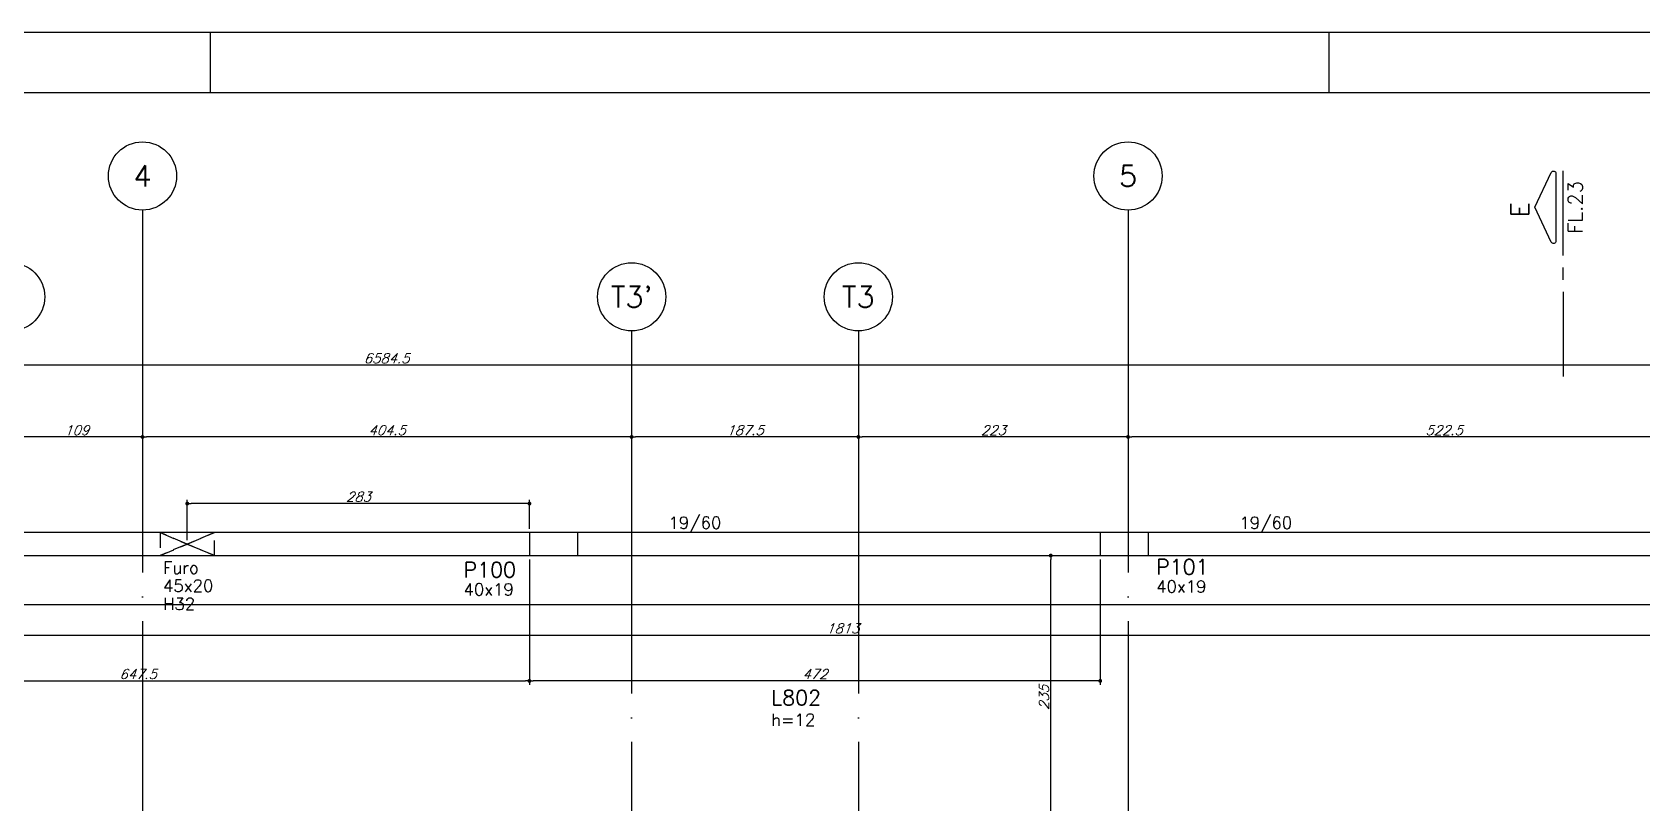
# Model space of a CAD drawing. Extents: x -5173 to 5397, y -2411 to 2089.
# Drawn here: x -301 to 1030, y 1451 to 2089 of the extents above; entities that cross this region are included whole.
import ezdxf
from ezdxf.enums import TextEntityAlignment as Align

# ---------------------------------------------------------------- set-up
doc = ezdxf.new("R2010")
doc.units = 0
doc.header["$LTSCALE"] = 50
doc.header["$MEASUREMENT"] = 0
doc.linetypes.add('EIXO', pattern=[6.8, 6, -0.4, 0, -0.4])
doc.linetypes.add('HIDDEN', pattern=[0.375, 0.25, -0.125])
doc.layers.get('0').update_dxf_attribs({"linetype": 'CONTINUOUS'})
doc.layers.get('DEFPOINTS').update_dxf_attribs({"linetype": 'CONTINUOUS'})
for name, color, linetype in [('F-CORTE-INDICAÇÃO', 4, 'CONTINUOUS'), ('F-COTAS', 106, 'CONTINUOUS'), ('F-COTAS-FUROS-VIGA', 50, 'CONTINUOUS'), ('F-EIXO', 12, 'EIXO'), ('F-FURO-PAREDE', 2, 'HIDDEN'), ('F-FURO-PAREDE-TEXTOS', 2, 'CONTINUOUS'), ('F-LAJES-DIM', 2, 'CONTINUOUS'), ('F-LAJES-NOME', 4, 'CONTINUOUS'), ('F-MARGEM', 1, 'CONTINUOUS'), ('F-PILARES-DIM', 172, 'CONTINUOUS'), ('F-PILARES-M', 170, 'CONTINUOUS'), ('F-PILARES-NOME', 170, 'CONTINUOUS'), ('F-TEXTO', 6, 'CONTINUOUS'), ('F-VIGAS', 3, 'CONTINUOUS'), ('F-VIGAS-DIM', 2, 'CONTINUOUS')]:
    doc.layers.add(name, color=color, linetype=linetype)
doc.styles.add('CP-TEXT-INCL', font='simplex.shx', dxfattribs={"oblique": 20})
doc.styles.add('MCP', font='simplex.shx')
doc.styles.add('ROMANS', font='simplex.shx')
doc.dimstyles.new('CP-COTAS-50', dxfattribs={"dimscale": 0.64, "dimtxt": 12.5, "dimasz": 5, "dimexe": 5, "dimexo": 5, "dimgap": 2.5, "dimtad": 1, "dimdec": 1, "dimdsep": 46, "dimtxsty": 'CP-TEXT-INCL', "dimblk1": 'DOT', "dimblk2": 'DOT', "dimsah": 1, "dimcen": 9, "dimclrd": 256, "dimclre": 256, "dimclrt": 256, "dimadec": 0, "dimazin": 0, "dimtfac": 1, "dimtdec": 1, "dimtmove": 2, "dimatfit": 3, "dimldrblk": 'DOT', "dimfxl": 0, "dimtolj": 1, "dimarcsym": 0})

# ---------------------------------------------------------------- blocks, each defined once
blk = doc.blocks.new('_DOT')
at = {"color": 0, "linetype": 'ByBlock'}
blk.add_line((-0.5, 0), (-1, 0), dxfattribs=at)
at = {"color": 0, "linetype": 'ByBlock', "const_width": 0.5}
blk.add_lwpolyline([(-0.25, 0, 1), (0.25, 0, 1)], format="xyb", close=True, dxfattribs=at)
blk = doc.blocks.new('*D46')
at = {"layer": 'DEFPOINTS', "color": 0, "linetype": 'Continuous', "transparency": 16777216}
for p in [(541.6, 1655.5), (541.6, 1655.5), (541.6, 1420.5)]:
    blk.add_point(p, dxfattribs=at)
at = {"layer": 'F-COTAS', "linetype": 'Continuous', "lineweight": -2, "transparency": 16777216}
blk.add_line((541.6, 1423.7), (541.6, 1652.3), dxfattribs=at)
at = {"layer": 'F-COTAS', "linetype": 'Continuous', "lineweight": -2, "transparency": 16777216, "xscale": 3.2, "yscale": 3.2, "zscale": 3.2}
for p, rotation in [((541.6, 1655.5), 90), ((541.6, 1420.5), 270)]:
    blk.add_blockref('_DOT', p, dxfattribs=dict(at, rotation=rotation))
at = {"layer": 'F-COTAS', "linetype": 'Continuous', "transparency": 16777216, "insert": (536, 1538), "char_height": 8, "attachment_point": 5, "rotation": 90, "style": 'CP-TEXT-INCL'}
blk.add_mtext('\\A1;235', dxfattribs=at)
blk = doc.blocks.new('*D84')
at = {"layer": 'DEFPOINTS', "color": 0, "linetype": 'Continuous', "transparency": 16777216}
for p in [(-537, 1589.6), (1276, 1589.6), (1276, 1589.6)]:
    blk.add_point(p, dxfattribs=at)
at = {"layer": 'F-COTAS', "linetype": 'Continuous', "lineweight": -2, "transparency": 16777216}
blk.add_line((-533.8, 1589.6), (1272.8, 1589.6), dxfattribs=at)
at = {"layer": 'F-COTAS', "linetype": 'Continuous', "lineweight": -2, "transparency": 16777216, "xscale": 3.2, "yscale": 3.2, "zscale": 3.2, "rotation": 180}
blk.add_blockref('_DOT', (-537, 1589.6), dxfattribs=at)
at = {"layer": 'F-COTAS', "linetype": 'Continuous', "lineweight": -2, "transparency": 16777216, "xscale": 3.2, "yscale": 3.2, "zscale": 3.2}
blk.add_blockref('_DOT', (1276, 1589.6), dxfattribs=at)
at = {"layer": 'F-COTAS', "linetype": 'Continuous', "transparency": 16777216, "insert": (369.5, 1595.2), "char_height": 8, "attachment_point": 5, "style": 'CP-TEXT-INCL'}
blk.add_mtext('\\A1;1813', dxfattribs=at)
blk = doc.blocks.new('*U199')
at = {"layer": 'F-EIXO'}
blk.add_line((0, 0), (0, -3027.9), dxfattribs=at)
at = {"layer": 'F-EIXO', "color": 2, "linetype": 'Continuous'}
blk.add_circle((0, 28.2), 28.2, dxfattribs=at)
at = {"layer": 'F-TEXTO', "style": 'ROMANS'}
blk.add_attdef('EIXO', text='', height=17.5, rotation=360, dxfattribs=at).set_placement((0, 28.2), align=Align.MIDDLE_CENTER)
blk = doc.blocks.new('*U201')
at = {"layer": 'F-EIXO'}
blk.add_line((0, 0), (0, -3127.9), dxfattribs=at)
at = {"layer": 'F-EIXO', "color": 2, "linetype": 'Continuous'}
blk.add_circle((0, 28.2), 28.2, dxfattribs=at)
at = {"layer": 'F-TEXTO', "style": 'ROMANS'}
blk.add_attdef('EIXO', text='', height=17.5, rotation=360, dxfattribs=at).set_placement((0, 28.2), align=Align.MIDDLE_CENTER)
blk = doc.blocks.new('*U188')
at = {"layer": 'F-EIXO'}
blk.add_line((0, 0), (0, -3027.9), dxfattribs=at)
at = {"layer": 'F-EIXO', "color": 2, "linetype": 'Continuous'}
blk.add_circle((0, 28.2), 28.2, dxfattribs=at)
at = {"layer": 'F-TEXTO', "style": 'ROMANS'}
blk.add_attdef('EIXO', text='', height=17.5, rotation=360, dxfattribs=at).set_placement((0, 28.2), align=Align.MIDDLE_CENTER)
blk = doc.blocks.new('*U189')
at = {"layer": 'F-EIXO', "color": 2, "linetype": 'Continuous'}
blk.add_circle((0, 28.2), 28.2, dxfattribs=at)
at = {"layer": 'F-TEXTO', "style": 'ROMANS'}
blk.add_attdef('EIXO', text='', height=17.5, rotation=360, dxfattribs=at).set_placement((0, 28.2), align=Align.MIDDLE_CENTER)
blk = doc.blocks.new('*U190')
at = {"layer": 'F-EIXO'}
blk.add_line((0, 0), (0, -3127.9), dxfattribs=at)
at = {"layer": 'F-EIXO', "color": 2, "linetype": 'Continuous'}
blk.add_circle((0, 28.2), 28.2, dxfattribs=at)
at = {"layer": 'F-TEXTO', "style": 'ROMANS'}
blk.add_attdef('EIXO', text='', height=17.5, rotation=360, dxfattribs=at).set_placement((0, 28.2), align=Align.MIDDLE_CENTER)
blk = doc.blocks.new('*U204')
at = {"layer": 'F-EIXO'}
blk.add_line((0, 0), (7197, 0), dxfattribs=at)
at = {"layer": 'F-TEXTO', "style": 'ROMANS'}
blk.add_attdef('EIXO', text='', height=17.5, dxfattribs=at).set_placement((-28.2072, 0), align=Align.MIDDLE_CENTER)
blk = doc.blocks.new('A0-5L_900')
at = {"layer": 'F-MARGEM', "color": 2}
for p, q in [((100.4, 90), (100.4, 89)), ((118.9, 90), (118.9, 89))]:
    blk.add_line(p, q, dxfattribs=at)
blk.add_lwpolyline([(0, 0), (0, 90), (211.4, 90), (211.4, 0)], close=True, dxfattribs=at)
at = {"layer": 'F-MARGEM', "color": 7}
blk.add_lwpolyline([(2.5, 89), (210.4, 89), (210.4, 1), (2.5, 1)], close=True, dxfattribs=at)
blk = doc.blocks.new('*U217')
at = {"layer": 'F-CORTE-INDICAÇÃO'}
for p, q in [((70, 0), (0, 0)), ((80, 0), (90, 0)), ((100, 0), (170, 0))]:
    blk.add_line(p, q, dxfattribs=at)
blk.add_lwpolyline([(112, 6, -0.802585), (111.2, 9.8), (140, 23.3), (168.8, 9.8, -0.802585), (168, 6)], format="xyb", close=True, dxfattribs=at)
at = {"layer": 'F-CORTE-INDICAÇÃO', "style": 'ROMANS'}
blk.add_attdef('CORTE', text='', height=15, dxfattribs=at).set_placement((140, 35.8), align=Align.MIDDLE_CENTER)
at = {"layer": 'F-CORTE-INDICAÇÃO', "color": 2, "style": 'ROMANS'}
blk.add_attdef('FOLHA', text='', height=12, dxfattribs=at).set_placement((79.3, -10), align=Align.MIDDLE_CENTER)
blk = doc.blocks.new('*D294')
at = {"layer": 'DEFPOINTS', "color": 0, "linetype": 'Continuous', "transparency": 16777216}
for p in [(-3300, 1813.1), (-3300, 1709.1), (3284.5, 1699.5)]:
    blk.add_point(p, dxfattribs=at)
at = {"layer": 'F-COTAS', "linetype": 'Continuous', "lineweight": -2, "transparency": 16777216}
for p, q in [((-3300, 1712.3), (-3300, 1816.3)), ((3281.3, 1813.1), (-3296.8, 1813.1)), ((3284.5, 1702.7), (3284.5, 1816.3))]:
    blk.add_line(p, q, dxfattribs=at)
at = {"layer": 'F-COTAS', "linetype": 'Continuous', "lineweight": -2, "transparency": 16777216, "xscale": 3.2, "yscale": 3.2, "zscale": 3.2, "rotation": 180}
blk.add_blockref('_DOT', (-3300, 1813.1), dxfattribs=at)
at = {"layer": 'F-COTAS', "linetype": 'Continuous', "lineweight": -2, "transparency": 16777216, "xscale": 3.2, "yscale": 3.2, "zscale": 3.2}
blk.add_blockref('_DOT', (3284.5, 1813.1), dxfattribs=at)
at = {"layer": 'F-COTAS', "linetype": 'Continuous', "transparency": 16777216, "insert": (-7.7, 1818.7), "char_height": 8, "attachment_point": 5, "style": 'CP-TEXT-INCL'}
blk.add_mtext('\\A1;6584.5', dxfattribs=at)
blk = doc.blocks.new('*D304')
at = {"layer": 'DEFPOINTS', "color": 0, "linetype": 'Continuous', "transparency": 16777216}
for p in [(605.5, 1760.4), (1128, 1760.4), (605.5, 1753.6)]:
    blk.add_point(p, dxfattribs=at)
at = {"layer": 'F-COTAS', "linetype": 'Continuous', "lineweight": -2, "transparency": 16777216}
for p, q in [((605.5, 1757.2), (605.5, 1750.4)), ((1128, 1757.2), (1128, 1750.4)), ((1124.8, 1753.6), (608.7, 1753.6))]:
    blk.add_line(p, q, dxfattribs=at)
at = {"layer": 'F-COTAS', "linetype": 'Continuous', "lineweight": -2, "transparency": 16777216, "xscale": 3.2, "yscale": 3.2, "zscale": 3.2, "rotation": 180}
blk.add_blockref('_DOT', (605.5, 1753.6), dxfattribs=at)
at = {"layer": 'F-COTAS', "linetype": 'Continuous', "lineweight": -2, "transparency": 16777216, "xscale": 3.2, "yscale": 3.2, "zscale": 3.2}
blk.add_blockref('_DOT', (1128, 1753.6), dxfattribs=at)
at = {"layer": 'F-COTAS', "linetype": 'Continuous', "transparency": 16777216, "insert": (866.8, 1759.2), "char_height": 8, "attachment_point": 5, "style": 'CP-TEXT-INCL'}
blk.add_mtext('\\A1;522.5', dxfattribs=at)
blk = doc.blocks.new('*D305')
at = {"layer": 'DEFPOINTS', "color": 0, "linetype": 'Continuous', "transparency": 16777216}
for p in [(382.5, 1760.4), (605.5, 1760.4), (382.5, 1753.6)]:
    blk.add_point(p, dxfattribs=at)
at = {"layer": 'F-COTAS', "linetype": 'Continuous', "lineweight": -2, "transparency": 16777216}
for p, q in [((382.5, 1757.2), (382.5, 1750.4)), ((605.5, 1757.2), (605.5, 1750.4)), ((602.3, 1753.6), (385.7, 1753.6))]:
    blk.add_line(p, q, dxfattribs=at)
at = {"layer": 'F-COTAS', "linetype": 'Continuous', "lineweight": -2, "transparency": 16777216, "xscale": 3.2, "yscale": 3.2, "zscale": 3.2, "rotation": 180}
blk.add_blockref('_DOT', (382.5, 1753.6), dxfattribs=at)
at = {"layer": 'F-COTAS', "linetype": 'Continuous', "lineweight": -2, "transparency": 16777216, "xscale": 3.2, "yscale": 3.2, "zscale": 3.2}
blk.add_blockref('_DOT', (605.5, 1753.6), dxfattribs=at)
at = {"layer": 'F-COTAS', "linetype": 'Continuous', "transparency": 16777216, "insert": (494, 1759.2), "char_height": 8, "attachment_point": 5, "style": 'CP-TEXT-INCL'}
blk.add_mtext('\\A1;223', dxfattribs=at)
blk = doc.blocks.new('*D306')
at = {"layer": 'DEFPOINTS', "color": 0, "linetype": 'Continuous', "transparency": 16777216}
for p in [(195, 1760.4), (382.5, 1760.4), (195, 1753.6)]:
    blk.add_point(p, dxfattribs=at)
at = {"layer": 'F-COTAS', "linetype": 'Continuous', "lineweight": -2, "transparency": 16777216}
for p, q in [((195, 1757.2), (195, 1750.4)), ((382.5, 1757.2), (382.5, 1750.4)), ((379.3, 1753.6), (198.2, 1753.6))]:
    blk.add_line(p, q, dxfattribs=at)
at = {"layer": 'F-COTAS', "linetype": 'Continuous', "lineweight": -2, "transparency": 16777216, "xscale": 3.2, "yscale": 3.2, "zscale": 3.2, "rotation": 180}
blk.add_blockref('_DOT', (195, 1753.6), dxfattribs=at)
at = {"layer": 'F-COTAS', "linetype": 'Continuous', "lineweight": -2, "transparency": 16777216, "xscale": 3.2, "yscale": 3.2, "zscale": 3.2}
blk.add_blockref('_DOT', (382.5, 1753.6), dxfattribs=at)
at = {"layer": 'F-COTAS', "linetype": 'Continuous', "transparency": 16777216, "insert": (288.7, 1759.2), "char_height": 8, "attachment_point": 5, "style": 'CP-TEXT-INCL'}
blk.add_mtext('\\A1;187.5', dxfattribs=at)
blk = doc.blocks.new('*D307')
at = {"layer": 'DEFPOINTS', "color": 0, "linetype": 'Continuous', "transparency": 16777216}
for p in [(-209.5, 1760.4), (195, 1760.4), (-209.5, 1753.6)]:
    blk.add_point(p, dxfattribs=at)
at = {"layer": 'F-COTAS', "linetype": 'Continuous', "lineweight": -2, "transparency": 16777216}
for p, q in [((-209.5, 1757.2), (-209.5, 1750.4)), ((195, 1757.2), (195, 1750.4)), ((191.8, 1753.6), (-206.3, 1753.6))]:
    blk.add_line(p, q, dxfattribs=at)
at = {"layer": 'F-COTAS', "linetype": 'Continuous', "lineweight": -2, "transparency": 16777216, "xscale": 3.2, "yscale": 3.2, "zscale": 3.2, "rotation": 180}
blk.add_blockref('_DOT', (-209.5, 1753.6), dxfattribs=at)
at = {"layer": 'F-COTAS', "linetype": 'Continuous', "lineweight": -2, "transparency": 16777216, "xscale": 3.2, "yscale": 3.2, "zscale": 3.2}
blk.add_blockref('_DOT', (195, 1753.6), dxfattribs=at)
at = {"layer": 'F-COTAS', "linetype": 'Continuous', "transparency": 16777216, "insert": (-7.3, 1759.2), "char_height": 8, "attachment_point": 5, "style": 'CP-TEXT-INCL'}
blk.add_mtext('\\A1;404.5', dxfattribs=at)
blk = doc.blocks.new('*D308')
at = {"layer": 'DEFPOINTS', "color": 0, "linetype": 'Continuous', "transparency": 16777216}
for p in [(-318.5, 1760.4), (-209.5, 1760.4), (-318.5, 1753.6)]:
    blk.add_point(p, dxfattribs=at)
at = {"layer": 'F-COTAS', "linetype": 'Continuous', "lineweight": -2, "transparency": 16777216}
for p, q in [((-318.5, 1757.2), (-318.5, 1750.4)), ((-209.5, 1757.2), (-209.5, 1750.4)), ((-212.7, 1753.6), (-315.3, 1753.6))]:
    blk.add_line(p, q, dxfattribs=at)
at = {"layer": 'F-COTAS', "linetype": 'Continuous', "lineweight": -2, "transparency": 16777216, "xscale": 3.2, "yscale": 3.2, "zscale": 3.2, "rotation": 180}
blk.add_blockref('_DOT', (-318.5, 1753.6), dxfattribs=at)
at = {"layer": 'F-COTAS', "linetype": 'Continuous', "lineweight": -2, "transparency": 16777216, "xscale": 3.2, "yscale": 3.2, "zscale": 3.2}
blk.add_blockref('_DOT', (-209.5, 1753.6), dxfattribs=at)
at = {"layer": 'F-COTAS', "linetype": 'Continuous', "transparency": 16777216, "insert": (-264, 1759.2), "char_height": 8, "attachment_point": 5, "style": 'CP-TEXT-INCL'}
blk.add_mtext('\\A1;109', dxfattribs=at)
blk = doc.blocks.new('*D333')
at = {"layer": 'DEFPOINTS', "color": 0, "linetype": 'Continuous', "transparency": 16777216}
for p in [(110.5, 1655.5), (-537, 1615), (110.5, 1551.8)]:
    blk.add_point(p, dxfattribs=at)
at = {"layer": 'F-COTAS', "linetype": 'Continuous', "lineweight": -2, "transparency": 16777216}
for p, q in [((110.5, 1652.3), (110.5, 1548.6)), ((-537, 1611.8), (-537, 1548.6)), ((-533.8, 1551.8), (107.3, 1551.8))]:
    blk.add_line(p, q, dxfattribs=at)
at = {"layer": 'F-COTAS', "linetype": 'Continuous', "lineweight": -2, "transparency": 16777216, "xscale": 3.2, "yscale": 3.2, "zscale": 3.2, "rotation": 180}
blk.add_blockref('_DOT', (-537, 1551.8), dxfattribs=at)
at = {"layer": 'F-COTAS', "linetype": 'Continuous', "lineweight": -2, "transparency": 16777216, "xscale": 3.2, "yscale": 3.2, "zscale": 3.2}
blk.add_blockref('_DOT', (110.5, 1551.8), dxfattribs=at)
at = {"layer": 'F-COTAS', "linetype": 'Continuous', "transparency": 16777216, "insert": (-213.2, 1557.4), "char_height": 8, "attachment_point": 5, "style": 'CP-TEXT-INCL'}
blk.add_mtext('\\A1;647.5', dxfattribs=at)
blk = doc.blocks.new('*D334')
at = {"layer": 'DEFPOINTS', "color": 0, "linetype": 'Continuous', "transparency": 16777216}
for p in [(110.5, 1655.5), (582.5, 1655.5), (110.5, 1551.8)]:
    blk.add_point(p, dxfattribs=at)
at = {"layer": 'F-COTAS', "linetype": 'Continuous', "lineweight": -2, "transparency": 16777216}
for p, q in [((110.5, 1652.3), (110.5, 1548.6)), ((582.5, 1652.3), (582.5, 1548.6)), ((579.3, 1551.8), (113.7, 1551.8))]:
    blk.add_line(p, q, dxfattribs=at)
at = {"layer": 'F-COTAS', "linetype": 'Continuous', "lineweight": -2, "transparency": 16777216, "xscale": 3.2, "yscale": 3.2, "zscale": 3.2, "rotation": 180}
blk.add_blockref('_DOT', (110.5, 1551.8), dxfattribs=at)
at = {"layer": 'F-COTAS', "linetype": 'Continuous', "lineweight": -2, "transparency": 16777216, "xscale": 3.2, "yscale": 3.2, "zscale": 3.2}
blk.add_blockref('_DOT', (582.5, 1551.8), dxfattribs=at)
at = {"layer": 'F-COTAS', "linetype": 'Continuous', "transparency": 16777216, "insert": (346.5, 1557.4), "char_height": 8, "attachment_point": 5, "style": 'CP-TEXT-INCL'}
blk.add_mtext('\\A1;472', dxfattribs=at)
blk = doc.blocks.new('*D677')
at = {"layer": 'DEFPOINTS', "color": 0, "linetype": 'Continuous', "transparency": 16777216}
for p in [(-172.5, 1698.5), (-172.5, 1665), (110.5, 1674.5)]:
    blk.add_point(p, dxfattribs=at)
at = {"layer": 'F-COTAS-FUROS-VIGA', "linetype": 'Continuous', "lineweight": -2, "transparency": 16777216}
for p, q in [((-172.5, 1668.2), (-172.5, 1701.7)), ((107.3, 1698.5), (-169.3, 1698.5)), ((110.5, 1677.7), (110.5, 1701.7))]:
    blk.add_line(p, q, dxfattribs=at)
at = {"layer": 'F-COTAS-FUROS-VIGA', "linetype": 'Continuous', "lineweight": -2, "transparency": 16777216, "xscale": 3.2, "yscale": 3.2, "zscale": 3.2, "rotation": 180}
blk.add_blockref('_DOT', (-172.5, 1698.5), dxfattribs=at)
at = {"layer": 'F-COTAS-FUROS-VIGA', "linetype": 'Continuous', "lineweight": -2, "transparency": 16777216, "xscale": 3.2, "yscale": 3.2, "zscale": 3.2}
blk.add_blockref('_DOT', (110.5, 1698.5), dxfattribs=at)
at = {"layer": 'F-COTAS-FUROS-VIGA', "linetype": 'Continuous', "transparency": 16777216, "insert": (-31, 1704.1), "char_height": 8, "attachment_point": 5, "style": 'CP-TEXT-INCL'}
blk.add_mtext('\\A1;283', dxfattribs=at)

msp = doc.modelspace()

# ---------------------------------------------------------------- linework, layer by layer
at = {"layer": 'F-EIXO'}
msp.add_line((-3621.135, 1615), (3550.572, 1615), dxfattribs=at)
at = {"layer": 'F-FURO-PAREDE'}
msp.add_lwpolyline([(-172.5, 1665), (-195, 1655.5), (-150, 1655.5), (-172.5, 1665), (-150, 1655.5), (-150, 1674.5), (-172.5, 1665), (-150, 1674.5), (-195, 1674.5), (-172.5, 1665), (-195, 1674.5), (-195, 1655.5), (-172.5, 1665)], dxfattribs=at)
at = {"layer": 'F-PILARES-M', "linetype": 'Continuous'}
for points in [[(110.5, 1655.5), (150.5, 1655.5), (150.5, 1674.5), (110.5, 1674.5), (110.5, 1655.5)], [(582.5, 1655.5), (622.5, 1655.5), (622.5, 1674.5), (582.5, 1674.5), (582.5, 1655.5)]]:
    msp.add_lwpolyline(points, dxfattribs=at)
at = {"layer": 'F-VIGAS'}
for points in [[(110.5, 1674.5), (-522, 1674.5)], [(582.5, 1674.5), (150.5, 1674.5)], [(1295, 1674.5), (622.5, 1674.5)], [(-522, 1655.5), (110.5, 1655.5)], [(150.5, 1655.5), (582.5, 1655.5)], [(622.5, 1655.5), (1261, 1655.5)]]:
    msp.add_lwpolyline(points, dxfattribs=at)

# ---------------------------------------------------------------- block references
at = {"layer": 'F-CORTE-INDICAÇÃO', "linetype": 'Continuous'}
ref = msp.add_blockref('*U217', (965.318, 1803.713), dxfattribs=dict(at, rotation=90))
ref.add_attrib('FOLHA', 'FL.23', dxfattribs={"color": 2, "height": 12, "rotation": 90, "style": 'ROMANS'}).set_placement((975.318, 1943.63), align=Align.MIDDLE_CENTER)
ref.add_attrib('CORTE', 'E', dxfattribs={"height": 15, "rotation": 90, "style": 'ROMANS'}).set_placement((929.554, 1941.57), align=Align.MIDDLE_CENTER)
at = {"layer": 'F-EIXO', "linetype": 'Continuous'}
for name, p, values in [('*U190', (-209.5, 1941.357), {'EIXO': '4'}), ('*U201', (605.5, 1941.357), {'EIXO': '5'}), ('*U199', (195, 1841.357), {'EIXO': "T3'"}), ('*U188', (382.5, 1841.357), {'EIXO': 'T3'})]:
    msp.add_blockref(name, p, dxfattribs=at).add_auto_attribs(values)
for name, p in [('*U189', (-318.5, 1841.357)), ('*U204', (-3705.761, 1615))]:
    msp.add_blockref(name, p, dxfattribs=at)
at = {"layer": 'F-MARGEM', "linetype": 'Continuous', "xscale": 50, "yscale": 50, "zscale": 50}
msp.add_blockref('A0-5L_900', (-5173.424, -2411.477), dxfattribs=at)

# ---------------------------------------------------------------- texts
at = {"layer": 'F-FURO-PAREDE-TEXTOS', "linetype": 'Continuous', "style": 'MCP'}
for s, p in [('Furo', (-192.5, 1640.5)), ('45x20', (-192.5, 1625.5)), ('H32', (-192.5, 1610.5))]:
    msp.add_text(s, height=10, dxfattribs=at).set_placement(p)
at = {"layer": 'F-LAJES-DIM', "linetype": 'Continuous', "style": 'MCP'}
msp.add_text('h=12', height=10, dxfattribs=at).set_placement((310.419, 1514.606))
at = {"layer": 'F-LAJES-NOME', "linetype": 'Continuous', "style": 'MCP'}
msp.add_text('L802', height=12.5, dxfattribs=at).set_placement((310.419, 1531.606))
at = {"layer": 'F-PILARES-DIM', "linetype": 'Continuous', "style": 'MCP'}
for p in [(55.993, 1622.471), (628.75, 1624.875)]:
    msp.add_text('40x19', height=10, dxfattribs=at).set_placement(p)
at = {"layer": 'F-PILARES-NOME', "linetype": 'Continuous', "style": 'MCP'}
for s, p in [('P101', (628.75, 1639.875)), ('P100', (55.993, 1637.471))]:
    msp.add_text(s, height=12.5, dxfattribs=at).set_placement(p)
at = {"layer": 'F-VIGAS-DIM', "linetype": 'Continuous', "style": 'MCP'}
for p in [(225.5, 1677.625), (697.5, 1677.625)]:
    msp.add_text('19/60', height=10, dxfattribs=at).set_placement(p)

# ---------------------------------------------------------------- dimensions: what is measured, and where the dimension line sits
at = {"layer": 'F-COTAS', "linetype": 'Continuous'}
for base, p1, p2, picture, middle in [((-3300, 1813.094), (3284.5, 1699.5), (-3300, 1709.069), '*D294', (-7.75, 1818.694)), ((-318.5, 1753.604), (-209.5, 1760.431), (-318.5, 1760.431), '*D308', (-264, 1759.204)), ((-209.5, 1753.604), (195, 1760.431), (-209.5, 1760.431), '*D307', (-7.25, 1759.204)), ((195, 1753.604), (382.5, 1760.431), (195, 1760.431), '*D306', (288.75, 1759.204)), ((382.5, 1753.604), (605.5, 1760.431), (382.5, 1760.431), '*D305', (494, 1759.204)), ((605.5, 1753.604), (1128, 1760.431), (605.5, 1760.431), '*D304', (866.75, 1759.204)), ((110.5, 1551.794), (-537, 1615), (110.5, 1655.5), '*D333', (-213.25, 1557.394)), ((110.5, 1551.794), (582.5, 1655.5), (110.5, 1655.5), '*D334', (346.5, 1557.394))]:
    dim = msp.add_linear_dim(base=base, p1=p1, p2=p2, dimstyle='CP-COTAS-50', dxfattribs=at)
    dim.commit()
    dim.dimension.update_dxf_attribs({"geometry": picture, "text_midpoint": middle})
for base, p1, p2, angle, picture, middle in [((541.642, 1655.5), (541.642, 1420.5), (541.642, 1655.5), 270, '*D46', (536.042, 1538)), ((1276, 1589.591), (-537, 1589.591), (1276, 1589.591), 180, '*D84', (369.5, 1595.191))]:
    dim = msp.add_linear_dim(base=base, p1=p1, p2=p2, angle=angle, dimstyle='CP-COTAS-50', dxfattribs=at)
    dim.commit()
    dim.dimension.update_dxf_attribs({"geometry": picture, "text_midpoint": middle})
at = {"layer": 'F-COTAS-FUROS-VIGA', "linetype": 'Continuous'}
dim = msp.add_linear_dim(base=(-172.5, 1698.507), p1=(110.5, 1674.5), p2=(-172.5, 1665), dimstyle='CP-COTAS-50', override={"dimdec": 0, "dimfxl": 7.5}, dxfattribs=at)
dim.commit()
dim.dimension.update_dxf_attribs({"geometry": '*D677', "text_midpoint": (-31, 1704.107)})

doc.saveas('drawing.dxf')
